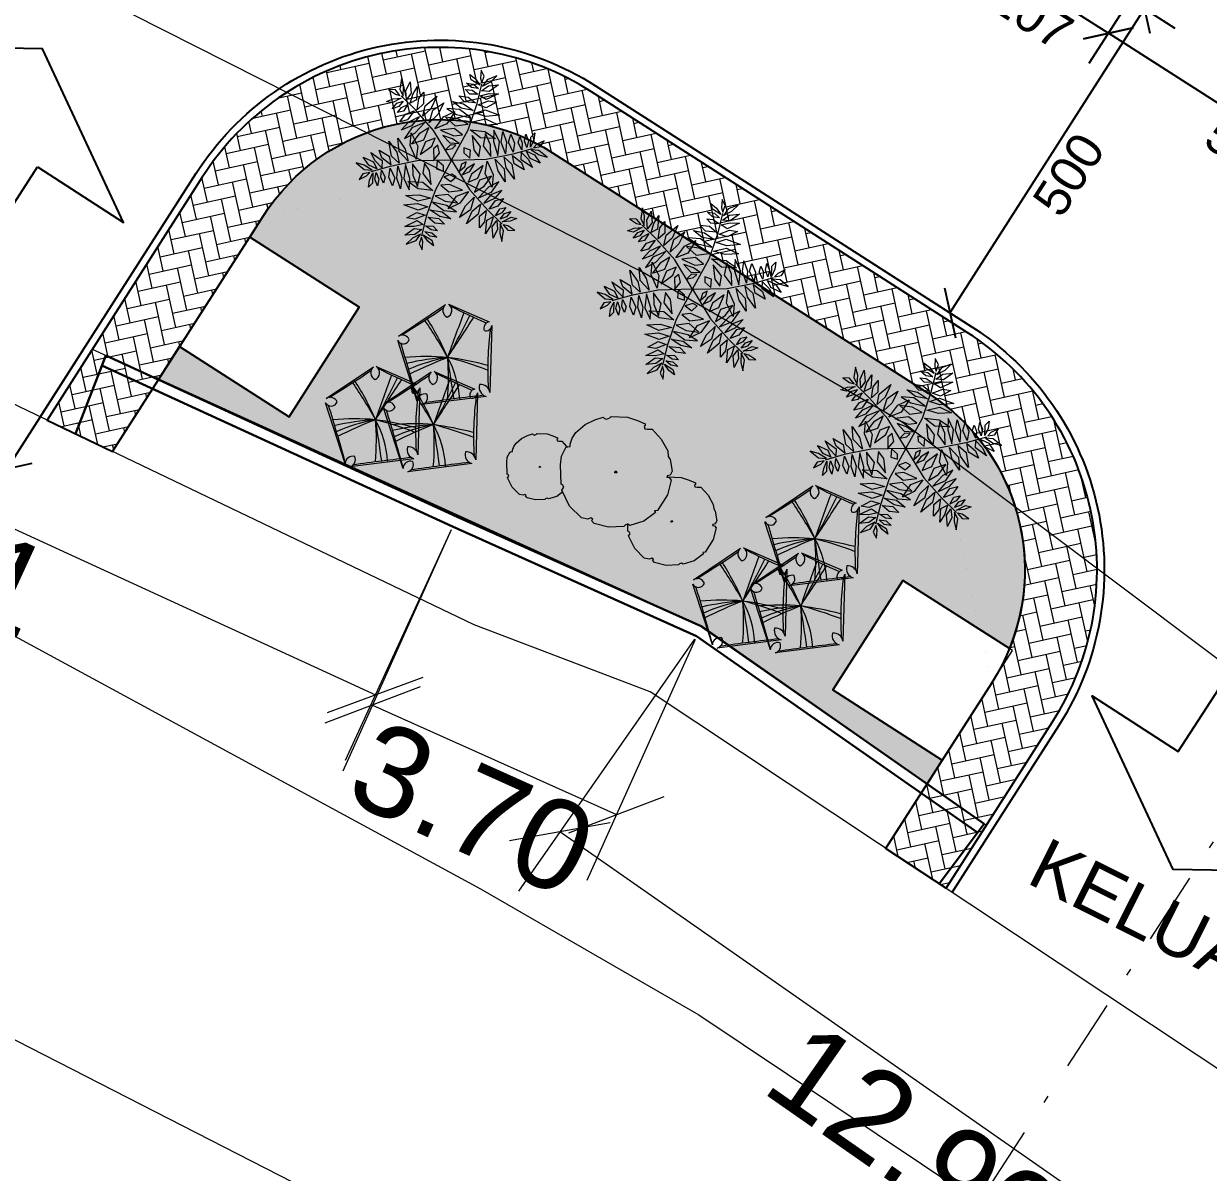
# Model space of a CAD drawing. Header units: inches. Extents: x 249 to 1192, y -18 to 440.
# Drawn here: x 898.89 to 915.28, y 19.38 to 35.28 of the extents above; entities that cross this region are included whole.
import ezdxf

# ---------------------------------------------------------------- set-up
doc = ezdxf.new("R2010")
doc.units = ezdxf.units.IN
doc.header["$MEASUREMENT"] = 0
doc.linetypes.add('DASHDOT', pattern=[1, 0.5, -0.25, 0, -0.25])
for name, color, linetype, lineweight in [('ARSIR WARNA', 66, 'Continuous', 0), ('DIMENSI', 85, 'Continuous', 20), ('DINDING', 6, 'Continuous', 0), ('JALAN EKSISTING', 51, 'Continuous', 20), ('NOTASI GRID', 85, 'Continuous', 20), ('PAGAR SITE', 6, 'Continuous', 30), ('RENCANA JALAN', 13, 'Continuous', 15), ('VEGETASI', 60, 'Continuous', 0)]:
    doc.layers.add(name, color=color, linetype=linetype, lineweight=lineweight)
for name, color, linetype in [('KANSTEEN', 204, 'Continuous'), ('N', 250, 'Continuous'), ('RUMPUT', 86, 'Continuous')]:
    doc.layers.add(name, color=color, linetype=linetype)
doc.styles.add('ATTR', font='romans.shx', dxfattribs={"width": 0.8, "height": 0.470416})
doc.styles.get("Standard").update_dxf_attribs({"font": 'arial.ttf'})
doc.dimstyles.new('UK. GDG PERTEMUAN', dxfattribs={"dimtxt": 0.5, "dimasz": 0.5, "dimexe": 0.5, "dimexo": 0.05, "dimgap": 0.1, "dimtad": 2, "dimdec": 0, "dimlfac": 100, "dimzin": 0, "dimdsep": 46, "dimtxsty": 'Standard', "dimblk": 'OBLIQUE', "dimcen": 0.09, "dimclrd": 8, "dimclre": 256, "dimclrt": 256, "dimadec": 0, "dimazin": 0, "dimtfac": 1, "dimtdec": 0, "dimtofl": 0, "dimtmove": 0, "dimatfit": 3, "dimldrblk": 'OBLIQUE', "dimfxl": 0, "dimtolj": 1, "dimtzin": 0, "dimarcsym": 0})

# ---------------------------------------------------------------- blocks, each defined once
blk = doc.blocks.new('_Oblique')
at = {"color": 0, "linetype": 'ByBlock', "lineweight": -2}
blk.add_line((-0.5, -0.5), (0.5, 0.5), dxfattribs=at)
blk = doc.blocks.new('*D157')
at = {"layer": 'DEFPOINTS', "color": 0}
for p in [(153.497, 181.113), (151.607, 178.404), (164.076, 173.73)]:
    blk.add_point(p, dxfattribs=at)
at = {"layer": 'DIMENSI', "lineweight": -2}
for p, q in [((153.469, 181.072), (151.035, 177.584)), ((164.047, 173.689), (161.613, 170.201))]:
    blk.add_line(p, q, dxfattribs=at)
at = {"layer": 'DIMENSI', "color": 8, "lineweight": -2}
blk.add_line((162.185, 171.021), (151.607, 178.404), dxfattribs=at)
for p, rotation in [((151.607, 178.404), 145.087308300494), ((162.185, 171.021), 325.0873083004939)]:
    blk.add_blockref('_Oblique', p, dxfattribs=dict(at, rotation=rotation))
at = {"layer": 'DIMENSI', "insert": (156.513, 174.08), "char_height": 1.25, "attachment_point": 5, "rotation": 325.0873}
blk.add_mtext('\\A1;12.90', dxfattribs=at)
blk = doc.blocks.new('*D158')
at = {"layer": 'DEFPOINTS', "color": 0}
for p in [(137.846, 188.269), (150.122, 182.628), (149.052, 180.301)]:
    blk.add_point(p, dxfattribs=at)
at = {"layer": 'DIMENSI', "lineweight": -2}
for p, q in [((137.825, 188.223), (136.359, 185.033)), ((150.101, 182.582), (148.635, 179.392))]:
    blk.add_line(p, q, dxfattribs=at)
at = {"layer": 'DIMENSI', "color": 8, "lineweight": -2}
blk.add_line((136.776, 185.942), (149.052, 180.301), dxfattribs=at)
for p, rotation in [((136.776, 185.942), 155.3214037185743), ((149.052, 180.301), 335.3214037185743)]:
    blk.add_blockref('_Oblique', p, dxfattribs=dict(at, rotation=rotation))
at = {"layer": 'DIMENSI', "insert": (142.436, 182.528), "char_height": 1.25, "attachment_point": 5, "rotation": 335.3214}
blk.add_mtext('\\A1;13.51', dxfattribs=at)
blk = doc.blocks.new('*D159')
at = {"layer": 'DEFPOINTS', "color": 0}
for p in [(150.122, 182.628), (153.497, 181.113), (152.389, 178.643)]:
    blk.add_point(p, dxfattribs=at)
at = {"layer": 'DIMENSI', "lineweight": -2}
for p, q in [((150.101, 182.582), (148.604, 179.246)), ((153.477, 181.067), (151.979, 177.73))]:
    blk.add_line(p, q, dxfattribs=at)
at = {"layer": 'DIMENSI', "color": 8, "lineweight": -2}
blk.add_line((149.013, 180.158), (152.389, 178.643), dxfattribs=at)
for p, rotation in [((149.013, 180.158), 155.8263751375214), ((152.389, 178.643), 335.8263751375215)]:
    blk.add_blockref('_Oblique', p, dxfattribs=dict(at, rotation=rotation))
at = {"layer": 'DIMENSI', "insert": (150.398, 178.726), "char_height": 1.25, "attachment_point": 5, "rotation": 335.8264}
blk.add_mtext('\\A1;3.70', dxfattribs=at)
blk = doc.blocks.new('palm')
for p, q in [((-0.498, 6.598), (-0.933, 6.008)), ((-0.633, 6.023), (-0.498, 6.598)), ((-1.635, 6.334), (-1.367, 5.833)), ((-1.227, 6.099), (-1.635, 6.334)), ((-1.367, 5.833), (-1.117, 5.62)), ((-1.117, 5.62), (-1.227, 6.099)), ((-0.954, 5.466), (-0.633, 6.023)), ((-0.933, 6.008), (-0.954, 5.466)), ((-0.618, 5.708), (-0.072, 6.125)), ((-0.072, 6.125), (-0.37, 5.396)), ((-2.142, 5.667), (-1.642, 5.616)), ((-1.845, 5.406), (-2.142, 5.667)), ((-2.015, 5.04), (-1.564, 5.244)), ((-1.553, 4.971), (-2.015, 5.04)), ((-1.14, 5.415), (-1.845, 5.406)), ((-1.642, 5.616), (-1.14, 5.415)), ((-1.564, 5.244), (-1.106, 5.168)), ((-1.106, 5.168), (-1.553, 4.971)), ((-0.63, 4.24), (-1.063, 5.549)), ((-0.842, 5.154), (-0.618, 5.708)), ((-0.37, 5.396), (-0.842, 5.154)), ((-0.748, 4.812), (-0.302, 5.278)), ((-0.302, 5.278), (0.256, 5.609)), ((0.256, 5.609), (-0.246, 4.81)), ((-0.058, 4.83), (0.455, 5.049)), ((0.455, 5.049), (0.067, 4.342)), ((-1.974, 4.006), (-1.379, 4.296)), ((-1.819, 4.639), (-1.416, 4.832)), ((-1.397, 4.534), (-1.819, 4.639)), ((-0.745, 4.217), (-1.424, 3.877)), ((-1.416, 4.832), (-0.923, 4.815)), ((-0.923, 4.815), (-1.397, 4.534)), ((-1.379, 4.296), (-0.745, 4.217)), ((-0.246, 4.81), (-0.748, 4.812)), ((-0.165, 2.388), (-0.63, 4.24)), ((-0.52, 4.196), (-0.058, 4.83)), ((0.067, 4.342), (-0.52, 4.196)), ((-0.372, 3.616), (0.085, 4.173)), ((0.085, 4.173), (1.113, 4.401)), ((1.113, 4.401), (0.362, 3.806)), ((3.528, 3.83), (3.357, 4.265)), ((3.357, 4.265), (3.76, 3.977)), ((3.76, 4.301), (3.837, 4.689)), ((4.12, 3.695), (3.76, 4.301)), ((3.837, 4.689), (4.042, 4.23)), ((4.042, 4.23), (4.12, 3.695)), ((4.308, 3.777), (4.668, 4.112)), ((4.368, 4.101), (4.308, 3.777)), ((4.668, 4.583), (4.368, 4.101)), ((4.668, 4.112), (4.668, 4.583)), ((-2.14, 3.449), (-1.417, 3.724)), ((-1.385, 3.379), (-2.14, 3.449)), ((-1.424, 3.877), (-1.974, 4.006)), ((-1.417, 3.724), (-0.593, 3.704)), ((-0.593, 3.704), (-1.385, 3.379)), ((0.362, 3.806), (-0.372, 3.616)), ((-0.203, 3.003), (0.436, 3.664)), ((0.436, 3.664), (1.337, 3.777)), ((1.337, 3.777), (0.6, 3.242)), ((2.097, 2.854), (1.351, 3.324)), ((1.351, 3.324), (1.754, 2.636)), ((2.234, 2.889), (1.917, 3.577)), ((1.917, 3.577), (2.517, 3.089)), ((2.645, 3.171), (2.482, 3.712)), ((2.482, 3.712), (3.031, 3.342)), ((3.031, 3.342), (3.28, 2.754)), ((3.228, 3.477), (3.108, 3.895)), ((3.108, 3.895), (3.477, 3.642)), ((3.708, 3.207), (3.228, 3.477)), ((3.357, 2.666), (4.274, 3.695)), ((3.477, 3.642), (3.708, 3.207)), ((3.922, 3.542), (3.528, 3.83)), ((3.76, 3.977), (3.922, 3.542)), ((4.042, 3.307), (4.634, 3.389)), ((4.488, 3.018), (4.042, 3.307)), ((4.737, 3.812), (4.257, 3.56)), ((4.257, 3.56), (4.9, 3.56)), ((4.634, 3.389), (5.268, 3.124)), ((5.465, 3.73), (4.737, 3.812)), ((4.9, 3.56), (5.465, 3.73)), ((-5.963, 2.868), (-5.67, 2.196)), ((-5.532, 2.463), (-5.963, 2.868)), ((-5.211, 1.907), (-5.532, 2.463)), ((-5.34, 3), (-4.858, 2.378)), ((-5.252, 2.319), (-5.34, 3)), ((-4.73, 3.026), (-4.289, 2.192)), ((-4.722, 2.377), (-4.73, 3.026)), ((-4.212, 2.365), (-4.145, 2.918)), ((-4.145, 2.918), (-3.727, 2.229)), ((-3.571, 2.16), (-3.255, 3.165)), ((-3.255, 3.165), (-3.115, 2.216)), ((-2.955, 2.21), (-2.603, 3.046)), ((-2.603, 3.046), (-2.508, 2.141)), ((-1.423, 3.243), (-2.203, 2.832)), ((-2.203, 2.832), (-1.406, 2.837)), ((-2.089, 2.215), (-1.622, 2.959)), ((-1.167, 2.64), (-1.945, 2.267)), ((-1.622, 2.959), (-1.629, 1.926)), ((-0.454, 3.168), (-1.423, 3.243)), ((-1.406, 2.837), (-0.454, 3.168)), ((-0.379, 2.699), (-1.167, 2.64)), ((-1.074, 2.13), (-0.379, 2.699)), ((0.6, 3.242), (-0.203, 3.003)), ((-0.044, 2.467), (0.874, 2.916)), ((0.853, 2.374), (-0.044, 2.467)), ((1.752, 2.884), (0.853, 2.374)), ((0.874, 2.916), (1.752, 2.884)), ((1.702, 2.33), (0.991, 2.818)), ((0.991, 2.818), (1.308, 1.995)), ((1.754, 2.636), (2.517, 1.977)), ((1.985, 1.336), (3.357, 2.666)), ((2.517, 1.977), (2.097, 2.854)), ((2.911, 2.366), (2.234, 2.889)), ((2.517, 3.089), (2.911, 2.366)), ((3.28, 2.754), (2.645, 3.171)), ((3.374, 2.548), (4.154, 2.466)), ((3.794, 2.113), (3.374, 2.548)), ((3.794, 3.054), (4.42, 2.901)), ((4.042, 2.619), (3.794, 3.054)), ((4.985, 2.583), (4.042, 2.619)), ((4.154, 2.466), (4.6, 2.13)), ((4.42, 2.901), (4.985, 2.583)), ((5.268, 3.124), (4.488, 3.018)), ((-5.896, 1.987), (-6.303, 1.751)), ((-6.303, 1.751), (-5.735, 1.733)), ((-5.425, 1.842), (-5.896, 1.987)), ((-5.735, 1.733), (-5.425, 1.842)), ((-5.685, 1.386), (-5.26, 1.72)), ((-5.67, 2.196), (-5.211, 1.907)), ((-5.26, 1.72), (-5.604, 1.106)), ((-3.987, 1.574), (-5.337, 1.854)), ((-4.885, 1.848), (-5.252, 2.319)), ((-4.858, 2.378), (-4.885, 1.848)), ((-4.542, 1.759), (-4.722, 2.377)), ((-4.289, 2.192), (-4.542, 1.759)), ((-3.894, 1.648), (-4.212, 2.365)), ((-3.727, 2.229), (-3.894, 1.648)), ((-3.318, 1.486), (-3.571, 2.16)), ((-3.115, 2.216), (-3.318, 1.486)), ((-2.703, 1.326), (-2.955, 2.21)), ((-2.508, 2.141), (-2.703, 1.326)), ((-2.158, 1.195), (-2.089, 2.215)), ((-1.629, 1.926), (-2.158, 1.195)), ((-1.945, 2.267), (-1.074, 2.13)), ((-1.025, 1.944), (-1.761, 1.34)), ((-0.31, 1.877), (-1.025, 1.944)), ((-0.781, 1.496), (-0.31, 1.877)), ((0, 0), (-0.165, 2.388)), ((1.171, 1.86), (0.28, 2.195)), ((0.28, 2.195), (0.905, 1.425)), ((1.471, 1.207), (1.171, 1.86)), ((1.308, 1.995), (2.148, 1.678)), ((2.148, 1.678), (1.702, 2.33)), ((2.5, 1.678), (3.391, 1.454)), ((3.108, 1.101), (2.5, 1.678)), ((2.945, 2.13), (3.657, 2.013)), ((3.477, 1.589), (2.945, 2.13)), ((3.657, 2.013), (4.368, 1.236)), ((4.6, 2.13), (3.794, 2.113)), ((-5.979, 0.978), (-5.685, 1.386)), ((-5.604, 1.106), (-5.979, 0.978)), ((-5.372, 0.774), (-5.324, 1.267)), ((-5.081, 1.14), (-5.372, 0.774)), ((-5.324, 1.267), (-5.029, 1.626)), ((-5.029, 1.626), (-5.081, 1.14)), ((-4.927, 0.744), (-4.892, 1.19)), ((-4.625, 1.057), (-4.927, 0.744)), ((-4.892, 1.19), (-4.631, 1.608)), ((-4.631, 1.608), (-4.625, 1.057)), ((-4.456, 0.294), (-4.41, 0.954)), ((-4.41, 0.954), (-4.025, 1.463)), ((-4.025, 1.463), (-4.069, 0.705)), ((-2.15, 1.051), (-3.987, 1.574)), ((-3.934, 0.635), (-3.504, 1.338)), ((-3.504, 1.338), (-3.619, 0.49)), ((-2.971, 1.191), (-3.52, 0.389)), ((-3.16, 0.201), (-2.971, 1.191)), ((-2.527, 1.022), (-2.869, 0.309)), ((-2.382, 0.135), (-2.527, 1.022)), ((0, 0), (-2.15, 1.051)), ((-1.761, 1.34), (-0.781, 1.496)), ((-0.754, 1.273), (-1.432, 1.116)), ((-1.432, 1.116), (-0.743, 0.928)), ((-0.183, 1.25), (-0.754, 1.273)), ((-0.743, 0.928), (-0.183, 1.25)), ((-0.631, 0.852), (-0.74, 0.372)), ((-0.308, 1.032), (-0.631, 0.852)), ((-0.386, 0.71), (-0.308, 1.032)), ((0, 0), (1.985, 1.336)), ((0.725, 1.289), (0.245, 1.172)), ((0.245, 1.172), (0.442, 0.866)), ((0.442, 0.866), (0.991, 0.784)), ((0.991, 0.784), (0.725, 1.289)), ((0.905, 1.425), (1.471, 1.207)), ((2.041, 0.855), (1.686, -0.072)), ((2.196, -0.084), (2.041, 0.855)), ((2.114, 1.272), (2.962, 0.701)), ((2.482, 0.448), (2.114, 1.272)), ((3.94, 0.731), (3.108, 1.101)), ((3.391, 1.454), (3.94, 0.731)), ((4.368, 1.236), (3.477, 1.589)), ((-4.069, 0.705), (-4.456, 0.294)), ((-4.056, -0.129), (-3.934, 0.635)), ((-3.619, 0.49), (-4.056, -0.129)), ((-3.52, 0.389), (-3.554, -0.492)), ((-3.554, -0.492), (-3.16, 0.201)), ((-3.374, 0.075), (-2.482, -0.448)), ((-2.962, -0.701), (-3.374, 0.075)), ((-2.869, 0.309), (-2.936, -0.551)), ((-2.936, -0.551), (-2.382, 0.135)), ((-1.781, 0.67), (-2.196, 0.084)), ((-2.196, 0.084), (-2.041, -0.855)), ((-2.041, -0.855), (-1.686, 0.072)), ((0, 0), (-1.985, -1.336)), ((-1.686, 0.072), (-1.781, 0.67)), ((-1.363, 0.349), (-1.479, -0.017)), ((-0.971, -0.05), (-1.363, 0.349)), ((-0.74, 0.372), (-0.386, 0.71)), ((0, 0), (0.165, -2.388)), ((0, 0), (2.15, -1.051)), ((0.914, 0.442), (0.725, 0.125)), ((0.725, 0.125), (0.871, -0.346)), ((0.871, -0.346), (1.008, 0.125)), ((1.008, 0.125), (0.914, 0.442)), ((1.185, 0.05), (1.174, -0.466)), ((1.174, -0.466), (1.479, 0.017)), ((1.472, 0.644), (1.185, 0.05)), ((1.479, 0.017), (1.472, 0.644)), ((2.936, 0.551), (2.382, -0.135)), ((3.374, -0.075), (2.482, 0.448)), ((2.869, -0.309), (2.936, 0.551)), ((2.962, 0.701), (3.374, -0.075)), ((3.554, 0.492), (3.16, -0.201)), ((3.52, -0.389), (3.554, 0.492)), ((3.619, -0.49), (4.056, 0.129)), ((4.056, 0.129), (3.934, -0.635)), ((-3.94, -0.731), (-3.108, -1.101)), ((-3.391, -1.454), (-3.94, -0.731)), ((-2.114, -1.272), (-2.962, -0.701)), ((-2.482, -0.448), (-2.114, -1.272)), ((-1.479, -0.017), (-1.043, -0.668)), ((-1.043, -0.668), (-0.971, -0.05)), ((-0.271, -0.642), (-0.82, -0.56)), ((-0.82, -0.56), (-0.554, -1.066)), ((-0.074, -0.948), (-0.271, -0.642)), ((0.529, -0.816), (0.183, -1.25)), ((0.892, -0.798), (0.529, -0.816)), ((0.754, -1.273), (0.892, -0.798)), ((1.686, -0.072), (1.781, -0.67)), ((1.781, -0.67), (2.196, -0.084)), ((2.382, -0.135), (2.527, -1.022)), ((2.527, -1.022), (2.869, -0.309)), ((3.16, -0.201), (2.971, -1.191)), ((2.971, -1.191), (3.52, -0.389)), ((3.504, -1.338), (3.619, -0.49)), ((3.934, -0.635), (3.504, -1.338)), ((4.025, -1.463), (4.069, -0.705)), ((4.069, -0.705), (4.456, -0.294)), ((4.456, -0.294), (4.41, -0.954)), ((4.625, -1.057), (4.927, -0.744)), ((4.927, -0.744), (4.892, -1.19)), ((5.081, -1.14), (5.372, -0.774)), ((5.372, -0.774), (5.324, -1.267)), ((-4.368, -1.236), (-3.477, -1.589)), ((-3.657, -2.013), (-4.368, -1.236)), ((-3.477, -1.589), (-2.945, -2.13)), ((-2.5, -1.678), (-3.391, -1.454)), ((-1.985, -1.336), (-3.357, -2.666)), ((-3.108, -1.101), (-2.5, -1.678)), ((-0.905, -1.425), (-1.471, -1.207)), ((-1.471, -1.207), (-1.171, -1.86)), ((-0.28, -2.195), (-0.905, -1.425)), ((-0.554, -1.066), (-0.074, -0.948)), ((0.183, -1.25), (0.754, -1.273)), ((0.781, -1.496), (0.31, -1.877)), ((1.761, -1.34), (0.781, -1.496)), ((1.025, -1.944), (1.761, -1.34)), ((1.629, -1.926), (2.158, -1.195)), ((2.158, -1.195), (2.089, -2.215)), ((2.15, -1.051), (3.987, -1.574)), ((2.508, -2.141), (2.703, -1.326)), ((2.703, -1.326), (2.955, -2.21)), ((3.115, -2.216), (3.318, -1.486)), ((3.318, -1.486), (3.571, -2.16)), ((3.987, -1.574), (5.337, -1.854)), ((4.41, -0.954), (4.025, -1.463)), ((4.631, -1.608), (4.625, -1.057)), ((4.892, -1.19), (4.631, -1.608)), ((5.029, -1.626), (5.081, -1.14)), ((5.324, -1.267), (5.029, -1.626)), ((5.26, -1.72), (5.604, -1.106)), ((5.685, -1.386), (5.26, -1.72)), ((5.604, -1.106), (5.979, -0.978)), ((5.979, -0.978), (5.685, -1.386)), ((-4.6, -2.13), (-3.794, -2.113)), ((-4.154, -2.466), (-4.6, -2.13)), ((-3.794, -2.113), (-3.374, -2.548)), ((-2.945, -2.13), (-3.657, -2.013)), ((-2.517, -3.089), (-2.911, -2.366)), ((-2.911, -2.366), (-2.234, -2.889)), ((-1.754, -2.636), (-2.517, -1.977)), ((-2.517, -1.977), (-2.097, -2.854)), ((-1.308, -1.995), (-2.148, -1.678)), ((-2.148, -1.678), (-1.702, -2.33)), ((-1.752, -2.884), (-0.853, -2.374)), ((-1.702, -2.33), (-0.991, -2.818)), ((-0.991, -2.818), (-1.308, -1.995)), ((-1.171, -1.86), (-0.28, -2.195)), ((-0.853, -2.374), (0.044, -2.467)), ((0.165, -2.388), (0.63, -4.24)), ((0.31, -1.877), (1.025, -1.944)), ((1.074, -2.13), (0.379, -2.699)), ((1.945, -2.267), (1.074, -2.13)), ((1.167, -2.64), (1.945, -2.267)), ((1.622, -2.959), (1.629, -1.926)), ((2.089, -2.215), (1.622, -2.959)), ((2.603, -3.046), (2.508, -2.141)), ((2.955, -2.21), (2.603, -3.046)), ((3.255, -3.165), (3.115, -2.216)), ((3.571, -2.16), (3.255, -3.165)), ((3.727, -2.229), (3.894, -1.648)), ((4.145, -2.918), (3.727, -2.229)), ((3.894, -1.648), (4.212, -2.365)), ((4.212, -2.365), (4.145, -2.918)), ((4.289, -2.192), (4.542, -1.759)), ((4.73, -3.026), (4.289, -2.192)), ((4.542, -1.759), (4.722, -2.377)), ((4.722, -2.377), (4.73, -3.026)), ((4.858, -2.378), (4.885, -1.848)), ((5.34, -3), (4.858, -2.378)), ((4.885, -1.848), (5.252, -2.319)), ((5.67, -2.196), (5.211, -1.907)), ((5.211, -1.907), (5.532, -2.463)), ((5.252, -2.319), (5.34, -3)), ((5.735, -1.733), (5.425, -1.842)), ((5.425, -1.842), (5.896, -1.987)), ((5.963, -2.868), (5.67, -2.196)), ((6.303, -1.751), (5.735, -1.733)), ((5.896, -1.987), (6.303, -1.751)), ((-5.268, -3.124), (-4.488, -3.018)), ((-4.634, -3.389), (-5.268, -3.124)), ((-4.985, -2.583), (-4.042, -2.619)), ((-4.42, -2.901), (-4.985, -2.583)), ((-4.488, -3.018), (-4.042, -3.307)), ((-3.794, -3.054), (-4.42, -2.901)), ((-3.357, -2.666), (-4.274, -3.695)), ((-3.374, -2.548), (-4.154, -2.466)), ((-4.042, -2.619), (-3.794, -3.054)), ((-3.477, -3.642), (-3.708, -3.207)), ((-3.708, -3.207), (-3.228, -3.477)), ((-3.031, -3.342), (-3.28, -2.754)), ((-3.28, -2.754), (-2.645, -3.171)), ((-2.645, -3.171), (-2.482, -3.712)), ((-1.917, -3.577), (-2.517, -3.089)), ((-2.234, -2.889), (-1.917, -3.577)), ((-2.097, -2.854), (-1.351, -3.324)), ((-1.351, -3.324), (-1.754, -2.636)), ((-0.874, -2.916), (-1.752, -2.884)), ((-1.337, -3.777), (-0.6, -3.242)), ((0.044, -2.467), (-0.874, -2.916)), ((-0.6, -3.242), (0.203, -3.003)), ((0.203, -3.003), (-0.436, -3.664)), ((0.379, -2.699), (1.167, -2.64)), ((1.406, -2.837), (0.454, -3.168)), ((0.454, -3.168), (1.423, -3.243)), ((2.203, -2.832), (1.406, -2.837)), ((1.423, -3.243), (2.203, -2.832)), ((5.532, -2.463), (5.963, -2.868)), ((-4.9, -3.56), (-5.465, -3.73)), ((-5.465, -3.73), (-4.737, -3.812)), ((-4.257, -3.56), (-4.9, -3.56)), ((-4.737, -3.812), (-4.257, -3.56)), ((-4.308, -3.777), (-4.668, -4.112)), ((-4.042, -3.307), (-4.634, -3.389)), ((-4.368, -4.101), (-4.308, -3.777)), ((-4.042, -4.23), (-4.12, -3.695)), ((-4.12, -3.695), (-3.76, -4.301)), ((-3.76, -3.977), (-3.922, -3.542)), ((-3.922, -3.542), (-3.528, -3.83)), ((-3.357, -4.265), (-3.76, -3.977)), ((-3.528, -3.83), (-3.357, -4.265)), ((-3.108, -3.895), (-3.477, -3.642)), ((-3.228, -3.477), (-3.108, -3.895)), ((-2.482, -3.712), (-3.031, -3.342)), ((-0.436, -3.664), (-1.337, -3.777)), ((-1.113, -4.401), (-0.362, -3.806)), ((-0.362, -3.806), (0.372, -3.616)), ((0.372, -3.616), (-0.085, -4.173)), ((0.593, -3.704), (1.385, -3.379)), ((1.417, -3.724), (0.593, -3.704)), ((0.745, -4.217), (1.424, -3.877)), ((1.974, -4.006), (1.379, -4.296)), ((1.385, -3.379), (2.14, -3.449)), ((2.14, -3.449), (1.417, -3.724)), ((1.424, -3.877), (1.974, -4.006)), ((-4.668, -4.583), (-4.368, -4.101)), ((-4.668, -4.112), (-4.668, -4.583)), ((-3.837, -4.689), (-4.042, -4.23)), ((-3.76, -4.301), (-3.837, -4.689)), ((-0.085, -4.173), (-1.113, -4.401)), ((-0.455, -5.049), (-0.067, -4.342)), ((0.058, -4.83), (-0.455, -5.049)), ((-0.256, -5.609), (0.246, -4.81)), ((-0.067, -4.342), (0.52, -4.196)), ((0.52, -4.196), (0.058, -4.83)), ((0.246, -4.81), (0.748, -4.812)), ((0.748, -4.812), (0.302, -5.278)), ((0.63, -4.24), (1.063, -5.549)), ((1.379, -4.296), (0.745, -4.217)), ((0.923, -4.815), (1.397, -4.534)), ((1.416, -4.832), (0.923, -4.815)), ((1.397, -4.534), (1.819, -4.639)), ((1.819, -4.639), (1.416, -4.832)), ((0.302, -5.278), (-0.256, -5.609)), ((0.072, -6.125), (0.37, -5.396)), ((0.618, -5.708), (0.072, -6.125)), ((0.37, -5.396), (0.842, -5.154)), ((0.842, -5.154), (0.618, -5.708)), ((0.954, -5.466), (0.633, -6.023)), ((0.933, -6.008), (0.954, -5.466)), ((1.106, -5.168), (1.553, -4.971)), ((1.564, -5.244), (1.106, -5.168)), ((1.367, -5.833), (1.117, -5.62)), ((1.117, -5.62), (1.227, -6.099)), ((1.14, -5.415), (1.845, -5.406)), ((1.642, -5.616), (1.14, -5.415)), ((1.553, -4.971), (2.015, -5.04)), ((2.015, -5.04), (1.564, -5.244)), ((2.142, -5.667), (1.642, -5.616)), ((1.845, -5.406), (2.142, -5.667)), ((0.498, -6.598), (0.933, -6.008)), ((0.633, -6.023), (0.498, -6.598)), ((1.227, -6.099), (1.635, -6.334)), ((1.635, -6.334), (1.367, -5.833))]:
    blk.add_line(p, q)
blk = doc.blocks.new('POHONN4')
for p, q in [((694.16, 242.629), (695.085, 244.756)), ((695.175, 244.831), (696.964, 245.122)), ((697.141, 245.056), (698.558, 242.702)), ((696.248, 240.8), (694.234, 242.462)), ((698.504, 242.486), (696.477, 240.796))]:
    blk.add_line(p, q)
for centre, radius, start, end in [((695.381, 244.663), 0.31, 162.5166, 277.8336), ((695.177, 244.53), 0.301, 324.663, 90.3636), ((693.464, 265.089), 20.357, 275.216, 279.6759), ((812.503, 270.294), 119.346, 192.29668, 193.22893), ((667.342, 241.473), 29.021, 2.9819, 6.8023), ((453.381, 246.007), 242.962, 359.28677, 359.74935), ((697.155, 244.932), 0.27, 135.0562, 233.896), ((696.93, 244.944), 0.239, 286.0843, 27.8235), ((708.98, 250.469), 13.056, 205.1978, 215.8976), ((662.535, 258.328), 35.333, 333.8023, 337.0972), ((688.213, 228.191), 16.869, 61.2613, 67.3584), ((690.658, 234.719), 10.019, 55.563, 65.8543), ((702.1, 230.547), 13.711, 107.9466, 114.9134), ((700.805, 229.482), 14.225, 101.4797, 108.3614), ((694.433, 242.495), 0.309, 55.4965, 151.1206), ((694.357, 242.69), 0.258, 241.669, 13.4077), ((700.954, 234.191), 9.936, 117.7717, 127.8606), ((702.799, 234.216), 10.898, 126.4491, 135.4138), ((701.422, 237.558), 7.444, 133.227, 146.2201), ((712.757, 231.081), 20.29, 144.085, 148.897), ((688.583, 237.043), 9.757, 27.3653, 37.4958), ((623.364, 178.154), 97.601, 40.62131, 41.62279), ((694.355, 239.385), 4.101, 36.4805, 61.3082), ((698.268, 242.461), 0.377, 39.6946, 130.3747), ((698.394, 242.855), 0.385, 196.1033, 286.6202), ((637.534, 175.566), 87.78, 48.06327, 49.63328), ((740.164, 190.553), 66.632, 128.81111, 130.89367), ((696.509, 240.961), 0.308, 106.8337, 211.6965), ((696.266, 241.004), 0.296, 315.4536, 58.6013)]:
    blk.add_arc(centre, radius, start, end)
blk = doc.blocks.new('Tree Clump 3')
for points in [[(44.821, 34.555), (45.124, 34.477), (56.861, 42.377), (62.436, 49.148), (66.544, 55.167), (65.664, 56.672), (64.49, 56.672), (63.903, 58.553), (65.664, 60.057), (69.185, 62.314), (71.239, 73.6), (70.652, 84.885), (68.598, 89.023), (68.598, 92.032), (64.783, 101.437), (61.556, 103.318), (59.208, 102.565), (58.328, 103.318), (59.795, 104.822), (60.089, 107.455), (50.992, 116.484), (36.614, 123.255), (34.267, 122.126), (34.267, 124.007), (21.943, 125.136), (9.913, 121.75), (9.032, 119.869), (6.978, 119.493), (5.218, 119.869), (-6.226, 113.474), (-15.029, 104.446), (-15.616, 101.06), (-14.148, 100.684), (-15.029, 98.803), (-17.67, 98.427), (-21.778, 94.665), (-25.005, 80.747), (-23.538, 65.7), (-20.897, 64.571), (-20.604, 62.314), (-21.484, 61.186), (-17.402, 54.083)], [(-58.518, -10.876), (-66.32, -10.161), (-75.343, -12.701), (-76.003, -14.111), (-77.543, -14.393), (-78.864, -14.111), (-87.447, -18.908), (-94.049, -25.679), (-94.489, -28.218), (-93.388, -28.5), (-94.049, -29.911), (-96.029, -30.193), (-99.11, -33.014), (-101.531, -43.453), (-100.431, -54.738), (-98.45, -55.585), (-98.23, -57.278), (-98.89, -58.124), (-92.728, -68.845), (-89.207, -73.359), (-83.485, -76.745), (-82.605, -76.18), (-81.285, -75.616), (-80.404, -76.745), (-77.323, -79.284), (-73.362, -81.259), (-65.66, -82.387), (-58.837, -81.823), (-53.336, -80.412), (-53.116, -79.284), (-52.235, -78.155), (-50.035, -77.873), (-48.934, -78.155), (-40.132, -72.23), (-35.95, -67.152), (-32.869, -62.638), (-33.529, -61.51), (-34.41, -61.51), (-34.85, -60.099), (-33.529, -58.97), (-30.888, -57.278), (-29.561, -49.984)]]:
    blk.add_lwpolyline(points)
for points in [[(23.997, 77.738), (22.53, 76.985), (23.117, 76.233), (24.291, 76.233)], [(-16.505, 56.896), (-17.605, 54.545), (-20.173, 54.075), (-22.374, 54.545), (-36.678, 46.552), (-47.682, 35.266), (-48.415, 31.034), (-46.581, 30.564), (-47.682, 28.213), (-50.983, 27.743), (-56.118, 23.041), (-60.152, 5.642), (-58.319, -13.166), (-55.017, -14.577), (-54.651, -17.398), (-55.751, -18.809), (-45.481, -36.677), (-39.613, -44.201), (-30.076, -49.843), (-28.609, -48.903), (-26.408, -47.963), (-24.941, -49.843), (-19.806, -54.075), (-13.204, -57.367), (-0.367, -59.248), (11.004, -58.307), (20.173, -55.956), (20.54, -54.075), (22.007, -52.194), (25.675, -51.724), (27.509, -52.194), (42.18, -42.32), (49.149, -33.856), (54.284, -26.332), (53.184, -24.452), (51.717, -24.452), (50.983, -22.1), (53.184, -20.22), (57.585, -17.398), (60.153, -3.292), (59.419, 10.815), (56.852, 15.987), (56.852, 19.749), (52.083, 31.505), (48.049, 33.856), (45.114, 32.915), (44.014, 33.856), (45.848, 35.736), (46.215, 39.028), (34.845, 50.313), (16.872, 58.777), (13.938, 57.367), (13.938, 59.718), (-1.467, 61.128)], [(1.101, 1.881), (-0.733, 0.94), (0, 0), (1.467, 0)], [(-64.779, -45.71), (-65.88, -46.274), (-65.44, -46.839), (-64.559, -46.839)]]:
    blk.add_lwpolyline(points, close=True)
at = {"style": 'ATTR', "width": 0.8, "flags": 9}
blk.add_attdef('ESTCODE', (0, 0), '', height=0.000519, dxfattribs=at)
blk = doc.blocks.new('*D174')
at = {"layer": 'DEFPOINTS', "color": 0}
for p in [(913.544, 38.428), (915.283, 37.309), (913.901, 35.15)]:
    blk.add_point(p, dxfattribs=at)
at = {"layer": 'DIMENSI', "lineweight": -2}
for p, q in [((913.517, 38.386), (911.89, 35.844)), ((915.256, 37.267), (913.631, 34.729))]:
    blk.add_line(p, q, dxfattribs=at)
at = {"layer": 'DIMENSI', "color": 8, "lineweight": -2}
blk.add_line((912.159, 36.265), (913.901, 35.15), dxfattribs=at)
at = {"layer": 'DIMENSI', "color": 8, "lineweight": -2, "xscale": 0.5, "yscale": 0.5, "zscale": 0.5}
for p, rotation in [((912.159, 36.265), 147.3687496894788), ((913.901, 35.15), 327.3687496894788)]:
    blk.add_blockref('_Oblique', p, dxfattribs=dict(at, rotation=rotation))
at = {"layer": 'DIMENSI', "insert": (912.838, 35.409), "char_height": 0.5, "attachment_point": 5, "rotation": 327.3687}
blk.add_mtext('\\A1;207', dxfattribs=at)
blk = doc.blocks.new('*D175')
at = {"layer": 'DEFPOINTS', "color": 0}
for p in [(915.285, 37.313), (913.901, 35.15), (919.496, 34.617)]:
    blk.add_point(p, dxfattribs=at)
at = {"layer": 'DIMENSI', "lineweight": -2}
for p, q in [((915.259, 37.271), (913.631, 34.729)), ((919.469, 34.575), (917.842, 32.033))]:
    blk.add_line(p, q, dxfattribs=at)
at = {"layer": 'DIMENSI', "color": 8, "lineweight": -2}
blk.add_line((918.111, 32.454), (913.901, 35.15), dxfattribs=at)
at = {"layer": 'DIMENSI', "color": 8, "lineweight": -2, "xscale": 0.5, "yscale": 0.5, "zscale": 0.5}
for p, rotation in [((913.901, 35.15), 147.3687496894788), ((918.111, 32.454), 327.3687496894788)]:
    blk.add_blockref('_Oblique', p, dxfattribs=dict(at, rotation=rotation))
at = {"layer": 'DIMENSI', "insert": (915.814, 33.503), "char_height": 0.5, "attachment_point": 5, "rotation": 327.3687}
blk.add_mtext('\\A1;500', dxfattribs=at)
blk = doc.blocks.new('*D179')
at = {"layer": 'DEFPOINTS', "color": 0}
for p in [(894.69, 34.054), (893.605, 32.36), (899.743, 30.819)]:
    blk.add_point(p, dxfattribs=at)
at = {"layer": 'DIMENSI', "lineweight": -2}
for p, q in [((894.663, 34.012), (893.335, 31.939)), ((899.716, 30.777), (898.388, 28.703))]:
    blk.add_line(p, q, dxfattribs=at)
at = {"layer": 'DIMENSI', "color": 8, "lineweight": -2}
blk.add_line((898.658, 29.124), (893.605, 32.36), dxfattribs=at)
at = {"layer": 'DIMENSI', "color": 8, "lineweight": -2, "xscale": 0.5, "yscale": 0.5, "zscale": 0.5}
for p, rotation in [((893.605, 32.36), 147.3687496894788), ((898.658, 29.124), 327.3687496894788)]:
    blk.add_blockref('_Oblique', p, dxfattribs=dict(at, rotation=rotation))
at = {"layer": 'DIMENSI', "insert": (895.94, 30.443), "char_height": 0.5, "attachment_point": 5, "rotation": 327.3687}
blk.add_mtext('\\A1;600', dxfattribs=at)
blk = doc.blocks.new('*D180')
at = {"layer": 'DEFPOINTS', "color": 0}
for p in [(912.517, 36.698), (910.729, 31.907), (911.707, 31.281)]:
    blk.add_point(p, dxfattribs=at)
at = {"layer": 'DIMENSI', "lineweight": -2}
for p, q in [((912.559, 36.671), (914.823, 35.221)), ((910.772, 31.88), (912.128, 31.011))]:
    blk.add_line(p, q, dxfattribs=at)
at = {"layer": 'DIMENSI', "color": 8, "lineweight": -2}
blk.add_line((914.402, 35.491), (911.707, 31.281), dxfattribs=at)
at = {"layer": 'DIMENSI', "color": 8, "lineweight": -2, "xscale": 0.5, "yscale": 0.5, "zscale": 0.5}
for p, rotation in [((914.402, 35.491), 57.36874968947895), ((911.707, 31.281), 237.368749689479)]:
    blk.add_blockref('_Oblique', p, dxfattribs=dict(at, rotation=rotation))
at = {"layer": 'DIMENSI', "insert": (913.354, 33.194), "char_height": 0.5, "attachment_point": 5, "rotation": 57.3687}
blk.add_mtext('\\A1;500', dxfattribs=at)
blk = doc.blocks.new('TAPAK')
at = {"layer": 'JALAN EKSISTING'}
for points in [[(111.221, 198.525), (114.152, 196.961), (118.103, 194.568), (124.495, 191.235), (133.494, 186.584), (144.113, 181.084), (150.509, 177.613), (153.528, 175.87), (161.548, 170.506), (173.51, 157.478), (174.781, 157.429), (175.584, 157.483), (176.848, 157.822), (178.155, 158.649), (166.214, 170.591), (163.589, 173.215), (152.855, 180.341), (150.418, 181.267), (144.817, 183.952), (140.872, 185.844), (131.356, 190.44), (125.9, 193.292), (119.617, 196.436), (112.664, 200.934)], [(173.586, 136.269), (173.03, 142.489), (172.122, 146.493), (169.547, 152.679), (155.722, 168.284), (150.012, 172.476), (134.349, 180.495), (124.743, 185.482), (110.165, 193.115)]]:
    blk.add_lwpolyline(points, dxfattribs=at)
at = {"layer": 'NOTASI GRID', "linetype": 'DASHDOT', "ltscale": 2}
blk.add_lwpolyline([(154.057, 168.121), (216.587, 264.291)], dxfattribs=at)
at = {"layer": 'PAGAR SITE'}
for points in [[(144.9, 183.912), (145.32, 184.999)], [(157.478, 178.517), (153.571, 181.244), (150.184, 182.764), (145.32, 184.999)], [(157.388, 178.397), (153.497, 181.113), (150.122, 182.628), (145.266, 184.859)], [(157.478, 178.517), (156.855, 177.686)]]:
    blk.add_lwpolyline(points, dxfattribs=at)
at = {"layer": 'RENCANA JALAN'}
blk.add_lwpolyline([(132.806, 196.229), (152.782, 186.136), (156.343, 184.08), (161.498, 180.209), (166.667, 175.719), (172.499, 170.171, 0.262643), (176.541, 171.394), (231.967, 250.626)], format="xyb", dxfattribs=at)
at = {"layer": 'DIMENSI'}
blk.add_aligned_dim(p1=(137.846, 188.269), p2=(144.936, 206.648), distance=2.173, text='19.70', dimstyle='UK. GDG PERTEMUAN', override={"dimtxt": 1.25, "dimasz": 1, "dimexe": 1}, dxfattribs=at).render()
for base, p1, p2, angle, text, picture, middle in [((149.052, 180.301), (137.846, 188.269), (150.122, 182.628), 335.3214, '13.51', '*D158', (142.745, 183.199)), ((152.389, 178.643), (150.122, 182.628), (153.497, 181.113), 335.8264, '3.70', '*D159', (150.701, 179.4)), ((151.607, 178.404), (164.076, 173.73), (153.497, 181.113), 145.0873, '12.90', '*D157', (156.936, 174.685))]:
    dim = blk.add_linear_dim(base=base, p1=p1, p2=p2, angle=angle, text=text, dimstyle='UK. GDG PERTEMUAN', override={"dimtxt": 1.25, "dimasz": 1, "dimexe": 1}, dxfattribs=at)
    dim.commit()
    dim.dimension.update_dxf_attribs({"geometry": picture, "text_midpoint": middle, "dimtype": 161})

msp = doc.modelspace()

# ---------------------------------------------------------------- hatches: boundary and pattern name
at = {"layer": 'ARSIR WARNA'}
h = msp.add_hatch(dxfattribs=at)
h.set_pattern_fill('AR-HBONE', color=45, scale=0.05, angle=-32.63125, style=0)
h.set_pattern_definition([(12.36875, (923.92674, 75.81911), (0.1525173, 0.2381984), [0.6, -0.2]), (102.36875, (924.1221, 75.86195), (0.1525173, 0.2381984), [0.6, -0.2])])
h.paths.add_polyline_path([(902.2182, 45.9972), (901.1178, 46.5041), (895.5743, 37.8463), (896.6509, 37.3023)])
h.paths.add_polyline_path([(904.4459, 49.4764, 0.2405943), (904.7022, 52.1021), (901.1178, 46.5041), (902.2182, 45.9972)])
h.paths.add_polyline_path([(895.5743, 37.8463), (893.0458, 33.8974), (894.1468, 33.3915), (896.6509, 37.3023)])
h = msp.add_hatch(dxfattribs=at)
h.set_pattern_fill('AR-HBONE', color=45, scale=0.05, angle=-32.63125, style=0)
h.set_pattern_definition([(12.3687, (899.21184, 23.31657), (0.1525173, 0.2381984), [0.6, -0.2]), (102.3687, (899.4072, 23.3594), (0.1525173, 0.2381984), [0.6, -0.2])])
edge = h.paths.add_edge_path()
edge.add_line((910.8193, 23.8681), (911.6536, 23.3166))
edge.add_line((911.6536, 23.3166), (913.1289, 25.6208))
edge.add_arc((909.8445, 27.7238), 3.9, 327.36875, 417.36875)
edge.add_line((911.9475, 31.0082), (908.5129, 33.2073))
edge.add_line((908.5129, 33.2073), (906.7462, 34.3386))
edge.add_arc((904.6432, 31.0542), 3.9, 57.36875, 147.36875)
edge.add_line((901.3588, 33.1572), (899.2118, 29.792))
edge.add_line((899.2118, 29.792), (900.1144, 29.3592))
edge.add_line((900.1144, 29.3592), (902.201, 32.6179))
edge.add_arc((904.6432, 31.0542), 2.9, 57.36875, 147.36875, ccw=False)
edge.add_line((906.207, 33.4964), (907.9737, 32.3652))
edge.add_line((907.9737, 32.3652), (911.4083, 30.166))
edge.add_arc((909.8445, 27.7238), 2.9, -32.63125, 57.36875, ccw=False)
edge.add_line((912.2868, 26.16), (910.8114, 23.8558))
at = {"layer": 'RUMPUT'}
h = msp.add_hatch(dxfattribs=at)
h.set_pattern_fill('GRASS', color=256, scale=0.25, angle=-32.63125, style=0)
edge = h.paths.add_edge_path(flags=17)
edge.add_line((928.2642, 87.7797), (928.2103, 87.6955))
edge.add_line((928.2103, 87.6955), (927.4523, 88.1808))
edge.add_line((927.4523, 88.1808), (927.9376, 88.9387))
edge.add_line((927.9376, 88.9387), (944.981, 115.3713))
edge.add_line((944.981, 115.3713), (944.6882, 115.5588))
edge.add_line((944.6882, 115.5588), (940.407, 108.5806))
edge.add_line((940.407, 108.5806), (924.7936, 90.1284))
edge.add_line((924.7936, 90.1284), (906.9246, 96.9776))
edge.add_line((906.9246, 96.9776), (902.6199, 99.2817))
edge.add_line((902.6199, 99.2817), (887.5538, 69.673))
edge.add_line((887.5538, 69.673), (887.584, 69.6537))
edge.add_line((887.584, 69.6537), (891.4664, 75.7173))
edge.add_line((891.4664, 75.7173), (893.1507, 74.6388))
edge.add_line((893.1507, 74.6388), (895.8469, 78.8496))
edge.add_line((895.8469, 78.8496), (898.4576, 77.178))
edge.add_line((898.4576, 77.178), (900.9841, 75.5603))
edge.add_line((900.9841, 75.5603), (903.1766, 74.1564))
edge.add_line((903.1766, 74.1564), (906.037, 72.3249))
edge.add_line((906.037, 72.3249), (908.5635, 70.7072))
edge.add_line((908.5635, 70.7072), (911.09, 69.0895))
edge.add_arc((911.5753, 69.8475), 0.9, 237.36875, 417.36875)
edge.add_line((912.0606, 70.6054), (909.5341, 72.2231))
edge.add_line((909.5341, 72.2231), (907.0076, 73.8408))
edge.add_line((907.0076, 73.8408), (905.4287, 74.8518))
edge.add_line((905.4287, 74.8518), (904.4811, 75.4585))
edge.add_line((904.4811, 75.4585), (901.9547, 77.0762))
edge.add_line((901.9547, 77.0762), (899.4282, 78.6939))
edge.add_line((899.4282, 78.6939), (896.8175, 80.3655))
edge.add_line((896.8175, 80.3655), (899.5137, 84.5763))
edge.add_line((899.5137, 84.5763), (897.8293, 85.6547))
edge.add_line((897.8293, 85.6547), (901.7118, 91.7183))
edge.add_line((901.7118, 91.7183), (903.3961, 90.6398))
edge.add_line((903.3961, 90.6398), (906.0923, 94.8506))
edge.add_line((906.0923, 94.8506), (921.3353, 85.0905))
edge.add_line((921.3353, 85.0905), (926.4725, 81.8012))
edge.add_line((926.4725, 81.8012), (923.7225, 77.5064))
edge.add_line((923.7225, 77.5064), (919.4631, 70.7958))
edge.add_line((919.4631, 70.7958), (919.6768, 70.6589))
edge.add_line((919.6768, 70.6589), (925.0548, 78.977))
edge.add_arc((932.3616, 73.2237), 9.3, 66.33501, 141.78367, ccw=False)
edge.add_line((936.0945, 81.7417), (936.5597, 82.4681))
edge.add_line((936.5597, 82.4681), (928.2642, 87.7797))
edge = h.paths.add_edge_path()
edge.add_arc((902.0037, 51.0402), 2.9, 21.48045, 57.36875)
edge.add_line((903.5674, 53.4825), (886.5721, 64.3645))
edge.add_line((886.5721, 64.3645), (889.2683, 68.5753))
edge.add_line((889.2683, 68.5753), (887.5538, 69.673))
edge.add_line((887.5538, 69.673), (884.865, 64.3889))
edge.add_line((884.865, 64.3889), (899.8177, 52.3893))
edge.add_line((899.8177, 52.3893), (892.7388, 34.0385))
edge.add_line((892.7388, 34.0385), (893.0458, 33.8974))
edge.add_line((893.0458, 33.8974), (904.7022, 52.1021))
edge = h.paths.add_edge_path()
edge.add_arc((936.74, 45.0638), 1.9, 57.36875, 147.36875)
edge.add_line((935.1399, 46.0883), (918.3672, 19.893))
edge.add_line((918.3672, 19.893), (918.7451, 19.628))
edge.add_line((918.7451, 19.628), (936.755, 42.7133))
edge.add_line((936.755, 42.7133), (952.0054, 30.0649))
edge.add_line((952.0054, 30.0649), (952.4806, 32.5023))
edge.add_line((952.4806, 32.5023), (994.0279, 85.5131))
edge.add_line((994.0279, 85.5131), (953.0004, 112.1961))
edge.add_line((953.0004, 112.1961), (949.1373, 114.355))
edge.add_line((949.1373, 114.355), (945.2741, 116.5139))
edge.add_line((945.2741, 116.5139), (940.407, 108.5806))
edge.add_line((940.407, 108.5806), (924.7936, 90.1284))
edge.add_line((924.7936, 90.1284), (906.9246, 96.9776))
edge.add_line((906.9246, 96.9776), (902.6199, 99.2817))
edge.add_line((902.6199, 99.2817), (887.5538, 69.673))
edge.add_line((887.5538, 69.673), (887.584, 69.6537))
edge.add_line((887.584, 69.6537), (891.4664, 75.7173))
edge.add_line((891.4664, 75.7173), (893.1507, 74.6388))
edge.add_line((893.1507, 74.6388), (895.8469, 78.8496))
edge.add_line((895.8469, 78.8496), (898.4576, 77.178))
edge.add_line((898.4576, 77.178), (900.9841, 75.5603))
edge.add_line((900.9841, 75.5603), (903.1766, 74.1564))
edge.add_line((903.1766, 74.1564), (906.037, 72.3249))
edge.add_line((906.037, 72.3249), (908.5635, 70.7072))
edge.add_line((908.5635, 70.7072), (911.09, 69.0895))
edge.add_arc((911.5753, 69.8475), 0.9, 237.36875, 417.36875)
edge.add_line((912.0606, 70.6054), (909.5341, 72.2231))
edge.add_line((909.5341, 72.2231), (907.0076, 73.8408))
edge.add_line((907.0076, 73.8408), (905.4287, 74.8518))
edge.add_line((905.4287, 74.8518), (904.4811, 75.4585))
edge.add_line((904.4811, 75.4585), (901.9547, 77.0762))
edge.add_line((901.9547, 77.0762), (899.4282, 78.6939))
edge.add_line((899.4282, 78.6939), (896.8175, 80.3655))
edge.add_line((896.8175, 80.3655), (899.5137, 84.5763))
edge.add_line((899.5137, 84.5763), (897.8293, 85.6547))
edge.add_line((897.8293, 85.6547), (901.7118, 91.7183))
edge.add_line((901.7118, 91.7183), (903.3961, 90.6398))
edge.add_line((903.3961, 90.6398), (906.0923, 94.8506))
edge.add_line((906.0923, 94.8506), (921.3353, 85.0905))
edge.add_line((921.3353, 85.0905), (926.4725, 81.8012))
edge.add_line((926.4725, 81.8012), (923.7225, 77.5064))
edge.add_line((923.7225, 77.5064), (919.4631, 70.7958))
edge.add_line((919.4631, 70.7958), (919.6768, 70.6589))
edge.add_line((919.6768, 70.6589), (925.0548, 78.977))
edge.add_arc((932.3616, 73.2237), 9.3, 66.33501, 141.78367, ccw=False)
edge.add_line((936.0945, 81.7417), (936.5597, 82.4681))
edge.add_line((936.5597, 82.4681), (928.2642, 87.7797))
edge.add_line((928.2642, 87.7797), (928.2103, 87.6955))
edge.add_line((928.2103, 87.6955), (927.4523, 88.1808))
edge.add_line((927.4523, 88.1808), (927.9376, 88.9387))
edge.add_line((927.9376, 88.9387), (944.981, 115.3713))
edge.add_line((944.981, 115.3713), (944.8968, 115.4252))
edge.add_line((944.8968, 115.4252), (945.3821, 116.1832))
edge.add_line((945.3821, 116.1832), (945.0379, 115.2746))
edge.add_line((945.0379, 115.2746), (966.3961, 101.4809))
edge.add_line((966.3961, 101.4809), (987.2185, 88.1485))
edge.add_line((987.2185, 88.1485), (987.7848, 89.0329))
edge.add_line((987.7848, 89.0329), (987.3024, 88.0941))
edge.add_line((987.3024, 88.0941), (987.9762, 87.6627))
edge.add_line((987.9762, 87.6627), (989.8828, 86.5606))
edge.add_line((989.8828, 86.5606), (990.4567, 86.1932))
edge.add_line((990.4567, 86.1932), (978.5776, 67.6063))
edge.add_line((978.5776, 67.6063), (977.5717, 68.2608))
edge.add_line((977.5717, 68.2608), (973.9827, 62.8408))
edge.add_arc((963.983, 69.081), 11.787, 271.60884, 328.03427, ccw=False)
edge.add_line((964.314, 57.2986), (963.9111, 57.1853))
edge.add_line((963.9111, 57.1853), (963.6031, 56.902))
edge.add_line((963.6031, 56.902), (962.2876, 54.9479))
edge.add_line((962.2876, 54.9479), (966.4964, 52.253))
edge.add_line((966.4964, 52.253), (961.5355, 44.5051))
edge.add_line((961.5355, 44.5051), (959.009, 46.1228))
edge.add_line((959.009, 46.1228), (955.8276, 41.1541))
edge.add_line((955.8276, 41.1541), (953.0775, 36.8591))
edge.add_line((953.0775, 36.8591), (937.7645, 46.6639))
h = msp.add_hatch(dxfattribs=at)
h.set_pattern_fill('GRASS', color=256, scale=0.25, angle=-32.63125, style=0)
edge = h.paths.add_edge_path()
edge.add_line((896.8175, 80.3655), (899.5137, 84.5763))
edge.add_line((899.5137, 84.5763), (897.8293, 85.6547))
edge.add_line((897.8293, 85.6547), (901.7118, 91.7183))
edge.add_line((901.7118, 91.7183), (903.3961, 90.6398))
edge.add_line((903.3961, 90.6398), (906.0923, 94.8506))
edge.add_line((906.0923, 94.8506), (921.3353, 85.0905))
edge.add_line((921.3353, 85.0905), (926.4725, 81.8012))
edge.add_line((926.4725, 81.8012), (923.7225, 77.5064))
edge.add_line((923.7225, 77.5064), (919.4631, 70.7958))
edge.add_line((919.4631, 70.7958), (919.6768, 70.6589))
edge.add_line((919.6768, 70.6589), (925.0548, 78.977))
edge.add_arc((932.3616, 73.2237), 9.3, 66.33501, 141.78367, ccw=False)
edge.add_line((936.0945, 81.7417), (936.5597, 82.4681))
edge.add_line((936.5597, 82.4681), (928.2642, 87.7797))
edge.add_line((928.2642, 87.7797), (928.2103, 87.6955))
edge.add_line((928.2103, 87.6955), (927.4523, 88.1808))
edge.add_line((927.4523, 88.1808), (927.9376, 88.9387))
edge.add_line((927.9376, 88.9387), (944.981, 115.3713))
edge.add_line((944.981, 115.3713), (944.8968, 115.4252))
edge.add_line((944.8968, 115.4252), (945.3821, 116.1832))
edge.add_line((945.3821, 116.1832), (946.1401, 115.6979))
edge.add_line((946.1401, 115.6979), (987.7312, 88.9491))
edge.add_line((987.7312, 88.9491), (987.7848, 89.0329))
edge.add_line((987.7848, 89.0329), (988.5428, 88.5476))
edge.add_line((988.5428, 88.5476), (987.9762, 87.6627))
edge.add_line((987.9762, 87.6627), (989.8828, 86.5606))
edge.add_line((989.8828, 86.5606), (990.4567, 86.1932))
edge.add_line((990.4567, 86.1932), (978.5776, 67.6063))
edge.add_line((978.5776, 67.6063), (977.5717, 68.2608))
edge.add_line((977.5717, 68.2608), (973.9827, 62.8408))
edge.add_arc((963.983, 69.081), 11.787, 271.60884, 328.03427, ccw=False)
edge.add_line((964.314, 57.2986), (963.9111, 57.1853))
edge.add_line((963.9111, 57.1853), (963.6031, 56.902))
edge.add_line((963.6031, 56.902), (962.2876, 54.9479))
edge.add_line((962.2876, 54.9479), (966.4964, 52.253))
edge.add_line((966.4964, 52.253), (961.5355, 44.5051))
edge.add_line((961.5355, 44.5051), (959.009, 46.1228))
edge.add_line((959.009, 46.1228), (955.8276, 41.1541))
edge.add_line((955.8276, 41.1541), (953.0775, 36.8591))
edge.add_line((953.0775, 36.8591), (937.7645, 46.6639))
edge.add_arc((936.74, 45.0638), 1.9, 57.36875, 147.36875)
edge.add_line((935.1399, 46.0883), (918.3672, 19.893))
edge.add_line((918.3672, 19.893), (918.7451, 19.628))
edge.add_line((918.7451, 19.628), (936.755, 42.7133))
edge.add_line((936.755, 42.7133), (952.0054, 30.0649))
edge.add_line((952.0054, 30.0649), (952.4806, 32.5023))
edge.add_line((952.4806, 32.5023), (994.0279, 85.5131))
edge.add_line((994.0279, 85.5131), (953.0004, 112.1961))
edge.add_line((953.0004, 112.1961), (949.1373, 114.355))
edge.add_line((949.1373, 114.355), (945.2741, 116.5139))
edge.add_line((945.2741, 116.5139), (940.407, 108.5806))
edge.add_line((940.407, 108.5806), (924.7936, 90.1284))
edge.add_line((924.7936, 90.1284), (906.9246, 96.9776))
edge.add_line((906.9246, 96.9776), (902.6199, 99.2817))
edge.add_line((902.6199, 99.2817), (887.5538, 69.673))
edge.add_line((887.5538, 69.673), (887.584, 69.6537))
edge.add_line((887.584, 69.6537), (891.4664, 75.7173))
edge.add_line((891.4664, 75.7173), (893.1507, 74.6388))
edge.add_line((893.1507, 74.6388), (895.8469, 78.8496))
edge.add_line((895.8469, 78.8496), (898.4576, 77.178))
edge.add_line((898.4576, 77.178), (900.9841, 75.5603))
edge.add_line((900.9841, 75.5603), (903.1766, 74.1564))
edge.add_line((903.1766, 74.1564), (906.037, 72.3249))
edge.add_line((906.037, 72.3249), (908.5635, 70.7072))
edge.add_line((908.5635, 70.7072), (911.09, 69.0895))
edge.add_arc((911.5753, 69.8475), 0.9, 237.36875, 417.36875)
edge.add_line((912.0606, 70.6054), (909.5341, 72.2231))
edge.add_line((909.5341, 72.2231), (907.0076, 73.8408))
edge.add_line((907.0076, 73.8408), (905.4287, 74.8518))
edge.add_line((905.4287, 74.8518), (904.4811, 75.4585))
edge.add_line((904.4811, 75.4585), (901.9547, 77.0762))
edge.add_line((901.9547, 77.0762), (899.4282, 78.6939))
edge.add_line((899.4282, 78.6939), (896.8175, 80.3655))
h = msp.add_hatch(dxfattribs=at)
h.set_pattern_fill('GRASS', color=256, scale=0.25, angle=-32.63125, style=0)
h.set_pattern_definition([(57.3687, (900.75432, 24.76079), (-0.0535506, 0.2441973), [0.046875, -0.3066784]), (12.3687, (900.75432, 24.7608), (-0.0535506, 0.2441973), [0.046875, -0.203125]), (102.3687, (900.75432, 24.7608), (-0.2441973, -0.0535506), [0.046875, -0.203125])])
edge = h.paths.add_edge_path()
edge.add_line((911.602, 25.0906), (911.3909, 24.7608))
edge.add_line((911.3909, 24.7608), (908.274, 26.9362))
edge.add_line((908.274, 26.9362), (900.7543, 30.3586))
edge.add_line((900.7543, 30.3586), (901.0447, 30.8121))
edge.add_line((901.0447, 30.8121), (902.5606, 29.8415))
edge.add_line((902.5606, 29.8415), (903.5312, 31.3574))
edge.add_line((903.5312, 31.3574), (902.0153, 32.328))
edge.add_line((902.0153, 32.328), (902.201, 32.6179))
edge.add_arc((904.6432, 31.0542), 2.9, 57.36875, 147.36875, ccw=False)
edge.add_line((906.207, 33.4964), (911.4083, 30.166))
edge.add_arc((909.8445, 27.7238), 2.9, -22.09819, 57.36875, ccw=False)
edge.add_line((912.5315, 26.6328), (911.0568, 27.5771))
edge.add_line((911.0568, 27.5771), (910.0861, 26.0612))
edge.add_line((910.0861, 26.0612), (911.602, 25.0906))

# ---------------------------------------------------------------- linework, layer by layer
for points in [[(899.0796, 33.3005), (900.2696, 32.5285), (899.1481, 34.9345), (896.4939, 34.978), (897.6839, 34.206), (896.7299, 32.7355), (898.1257, 31.8301)], [(916.2625, 24.3021), (917.4525, 23.5301), (914.7983, 23.5736), (913.6767, 25.9796), (914.8668, 25.2076), (915.8207, 26.678), (917.2164, 25.7726)]]:
    msp.add_lwpolyline(points, close=True)
msp.add_lwpolyline([(911.602, 25.0906), (911.3909, 24.7608), (908.274, 26.9362), (900.7543, 30.3586), (901.0447, 30.8121), (902.5606, 29.8415), (903.5312, 31.3574), (902.0153, 32.328), (902.201, 32.6179, -0.4142136), (906.207, 33.4964), (911.4083, 30.166, -0.3613384), (912.5315, 26.6328), (911.0568, 27.5771), (910.0861, 26.0612)], format="xyb", close=True)
at = {"layer": 'DINDING'}
for points in [[(901.0447, 30.8121), (902.5606, 29.8415), (903.5312, 31.3574), (902.0153, 32.328)], [(910.0861, 26.0612), (911.602, 25.0906), (912.5726, 26.6065), (911.0568, 27.5771)]]:
    msp.add_lwpolyline(points, close=True, dxfattribs=at)
msp.add_lwpolyline([(899.8348, 30.7771), (908.274, 26.9362), (912.2115, 24.188)], dxfattribs=at)
at = {"layer": 'KANSTEEN'}
for points in [[(899.1507, 29.8941), (901.2746, 33.2111, -0.4142136), (906.8001, 34.4228), (908.5669, 33.2916), (912.0014, 31.0924, -0.4142136), (913.2132, 25.5669), (911.7378, 23.2626)], [(910.8193, 23.8681), (911.6536, 23.3166), (913.1289, 25.6208, 0.4142136), (911.9475, 31.0082), (908.5129, 33.2073), (906.7462, 34.3386, 0.4142136), (901.3588, 33.1572), (899.2118, 29.792), (900.1144, 29.3592), (902.201, 32.6179, -0.4142136), (906.207, 33.4964), (907.9737, 32.3652), (911.4083, 30.166, -0.4142136), (912.2868, 26.16), (910.8114, 23.8558)]]:
    msp.add_lwpolyline(points, format="xyb", dxfattribs=at)

# ---------------------------------------------------------------- block references
at = {"layer": 'DINDING'}
msp.add_blockref('TAPAK', (754.7025, -154.3075), dxfattribs=at)
at = {"layer": 'VEGETASI', "color": 5, "xscale": 0.2000000000007276, "yscale": 0.2000000000007276, "zscale": 0.2, "rotation": 327.3687496894784}
for p in [(904.8106, 33.3941), (908.1468, 31.6055), (911.098, 29.404)]:
    msp.add_blockref('palm', p, dxfattribs=at)
at = {"layer": 'VEGETASI'}
for name, p, xscale, yscale, zscale, rotation in [('POHONN4', (661.9558, 88.4826), 0.338425889275538, 0.338425889275538, 0.338425889275538, 327.3687496894784), ('POHONN4', (660.9572, 87.6205), 0.338425889275538, 0.338425889275538, 0.338425889275538, 327.3687496894784), ('POHONN4', (661.7591, 87.5522), 0.338425889275538, 0.338425889275538, 0.338425889275538, 327.3687496894784), ('Tree Clump 3', (907.07, 29.0807), -0.01300970230590222, 0.01300970231183218, 0.01300970230938604, 211.7679281237393), ('POHONN4', (667.0388, 85.9732), 0.338425889275538, 0.338425889275538, 0.338425889275538, 327.3687496894784), ('POHONN4', (666.0403, 85.1111), 0.338425889275538, 0.338425889275538, 0.338425889275538, 327.3687496894784), ('POHONN4', (666.8421, 85.0429), 0.338425889275538, 0.338425889275538, 0.338425889275538, 327.3687496894784)]:
    msp.add_blockref(name, p, dxfattribs=dict(at, xscale=xscale, yscale=yscale, zscale=zscale, rotation=rotation))

# ---------------------------------------------------------------- texts
at = {"layer": 'N', "insert": (913.0644, 24.0346), "char_height": 0.709547, "attachment_point": 1, "rotation": 333.30848}
msp.add_mtext('{\\C3;KELUAR}', dxfattribs=at)

# ---------------------------------------------------------------- dimensions: what is measured, and where the dimension line sits
at = {"layer": 'DIMENSI'}
for base, p1, p2, angle, picture, middle in [((913.9005, 35.1505), (913.5443, 38.4283), (915.2828, 37.3092), 327.36875, '*D174', (912.8383, 35.4087)), ((913.9005, 35.1505), (919.4963, 34.6173), (915.2855, 37.3134), 327.36875, '*D175', (915.8143, 33.5032)), ((911.7068, 31.2811), (912.5168, 36.6983), (910.7294, 31.9069), 57.36875, '*D180', (913.3538, 33.1945)), ((893.6048, 32.3596), (899.7429, 30.8189), (894.6899, 34.0543), 327.36875, '*D179', (895.9397, 30.4427))]:
    dim = msp.add_linear_dim(base=base, p1=p1, p2=p2, angle=angle, dimstyle='UK. GDG PERTEMUAN', dxfattribs=at)
    dim.commit()
    dim.dimension.update_dxf_attribs({"geometry": picture, "text_midpoint": middle})

doc.saveas('drawing.dxf')
